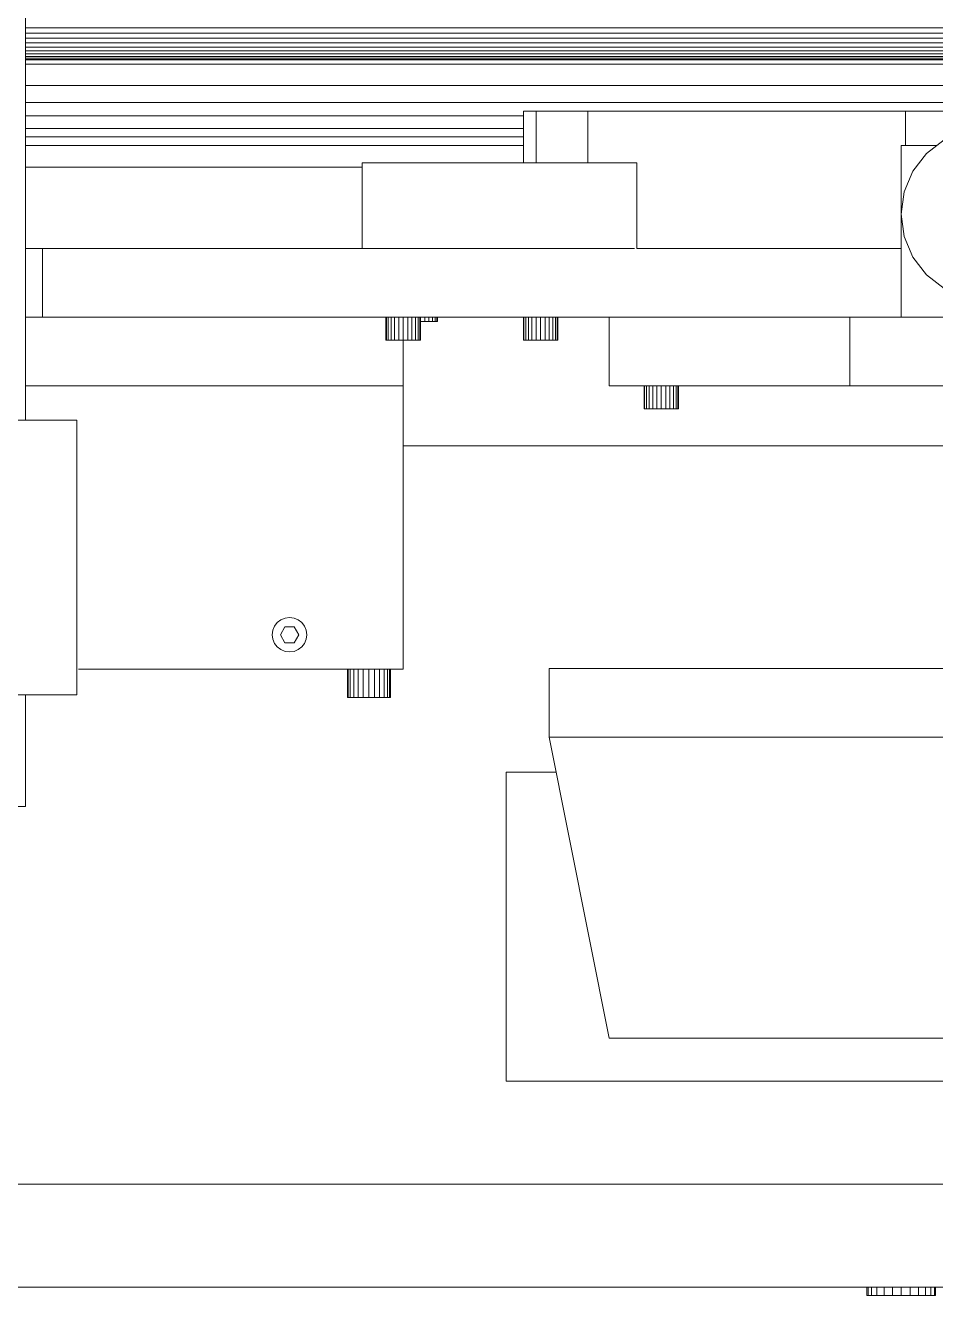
# Model space of a CAD drawing. Header units: inches. Extents: x -827 to 154, y -802 to 207.
# Drawn here: x -117.4 to -110.77, y -201.66 to -192.41 of the extents above; entities that cross this region are included whole.
import ezdxf

# ---------------------------------------------------------------- set-up
doc = ezdxf.new("R2010")
doc.units = ezdxf.units.IN
doc.header["$MEASUREMENT"] = 0
doc.layers.add('Layer0', color=7, linetype='Continuous', lineweight=9)
doc.layers.add('Shop_Sabre_RC-8_CNC_Router_skp', color=8, linetype='Continuous', lineweight=9)

# ---------------------------------------------------------------- blocks, each defined once
blk = doc.blocks.new('Shop_Sabre_RC-8_CNC_Router_skp_148-402887-Level 1')
at = {"layer": 'Layer0'}
blk.add_line((58.1875, 0), (100.4375, 0), dxfattribs=at)
blk.add_line((58.1875, 0), (100.4375, 0), dxfattribs=at)
blk = doc.blocks.new('Shop_Sabre_RC-8_CNC_Router_skp_133-402872-Level 1')
at = {"layer": 'Layer0'}
for p, q in [((0, 0.5), (0, 0)), ((0, 0), (0, 0.5)), ((1.75, 0.5), (0.7108, 0.5)), ((0.7108, 0.5), (1.75, 0.5)), ((1.75, 0.5), (1.75, 0)), ((3.5, 0.5), (1.75, 0.5)), ((1.75, 0.5), (1.75, 0)), ((1.75, 0.5), (3.5, 0.5)), ((3.5, 0), (3.5, 0.5)), ((3.5, 0), (3.5, 0.5)), ((0, 0), (1.75, 0)), ((0, 0), (1.75, 0)), ((3.5, 0), (1.75, 0)), ((3.5, 0), (1.75, 0))]:
    blk.add_line(p, q, dxfattribs=at)
blk = doc.blocks.new('Shop_Sabre_RC-8_CNC_Router_skp_55-402794-Level 1')
at = {"layer": 'Layer0'}
for p, q in [((0.253, 0), (0.253, 0.1672)), ((0.253, 0.1672), (0.253, 0)), ((0.5039, 0), (0.5039, 0.1672)), ((0.5039, 0.1672), (0.5039, 0)), ((0.2573, 0), (0.253, 0)), ((0.2573, 0), (0.253, 0)), ((0.253, 0), (0.2573, 0)), ((0.2573, 0), (0.253, 0)), ((0.4996, 0), (0.5039, 0)), ((0.4996, 0), (0.5039, 0)), ((0.5039, 0), (0.4996, 0)), ((0.4996, 0), (0.5039, 0))]:
    blk.add_line(p, q, dxfattribs=at)
blk = doc.blocks.new('Shop_Sabre_RC-8_CNC_Router_skp_55-V88-Level 1')
at = {"layer": 'Layer0'}
for p, q in [((0.253, 0), (0.253, 0.1672)), ((0.253, 0.1672), (0.253, 0)), ((0.2573, 0), (0.2573, 0.1672)), ((0.2573, 0.1672), (0.2573, 0)), ((0.2698, 0), (0.2698, 0.1672)), ((0.2698, 0.1672), (0.2698, 0)), ((0.2897, 0), (0.2897, 0.1672)), ((0.2897, 0), (0.2897, 0.1672)), ((0.3157, 0.1672), (0.3157, 0)), ((0.3157, 0), (0.3157, 0.1672)), ((0.346, 0.1672), (0.346, 0)), ((0.346, 0), (0.346, 0.1672)), ((0.3784, 0.1672), (0.3784, 0)), ((0.3784, 0), (0.3784, 0.1672)), ((0.4109, 0.1672), (0.4109, 0)), ((0.4109, 0), (0.4109, 0.1672)), ((0.4412, 0.1672), (0.4412, 0)), ((0.4412, 0), (0.4412, 0.1672)), ((0.4671, 0.1672), (0.4671, 0)), ((0.4671, 0.1672), (0.4671, 0)), ((0.4871, 0), (0.4871, 0.1672)), ((0.4871, 0), (0.4871, 0.1672)), ((0.4996, 0.1672), (0.4996, 0)), ((0.4996, 0.1672), (0.4996, 0)), ((0.5039, 0), (0.5039, 0.1672)), ((0.5039, 0.1672), (0.5039, 0)), ((0.2573, 0), (0.253, 0)), ((0.2573, 0), (0.253, 0)), ((0.253, 0), (0.2573, 0)), ((0.2573, 0), (0.253, 0)), ((0.2573, 0), (0.2698, 0)), ((0.2698, 0), (0.2573, 0)), ((0.2698, 0), (0.2897, 0)), ((0.2897, 0), (0.2698, 0)), ((0.2897, 0), (0.3157, 0)), ((0.2897, 0), (0.3157, 0)), ((0.3157, 0), (0.346, 0)), ((0.3157, 0), (0.346, 0)), ((0.346, 0), (0.3784, 0)), ((0.346, 0), (0.3784, 0)), ((0.3784, 0), (0.4109, 0)), ((0.3784, 0), (0.4109, 0)), ((0.4109, 0), (0.4412, 0)), ((0.4109, 0), (0.4412, 0)), ((0.4412, 0), (0.4671, 0)), ((0.4412, 0), (0.4671, 0)), ((0.4671, 0), (0.4871, 0)), ((0.4871, 0), (0.4671, 0)), ((0.4871, 0), (0.4996, 0)), ((0.4871, 0), (0.4996, 0)), ((0.4996, 0), (0.5039, 0)), ((0.4996, 0), (0.5039, 0)), ((0.5039, 0), (0.4996, 0)), ((0.4996, 0), (0.5039, 0))]:
    blk.add_line(p, q, dxfattribs=at)
blk = doc.blocks.new('Shop_Sabre_RC-8_CNC_Router_skp_132-402871-Level 1')
for name, p in [('Shop_Sabre_RC-8_CNC_Router_skp_133-402872-Level 1', (0, 0.1672)), ('Shop_Sabre_RC-8_CNC_Router_skp_55-402794-Level 1', (0, 0)), ('Shop_Sabre_RC-8_CNC_Router_skp_55-V88-Level 1', (0, 0)), ('Shop_Sabre_RC-8_CNC_Router_skp_55-V88-Level 1', (2.3635, 0)), ('Shop_Sabre_RC-8_CNC_Router_skp_55-402794-Level 1', (2.3635, 0))]:
    blk.add_blockref(name, p)
blk = doc.blocks.new('Shop_Sabre_RC-8_CNC_Router_skp_131-402870-Level 1')
at = {"layer": 'Layer0'}
for p, q in [((0.3125, 1.1663), (0.4632, 1.2287)), ((0.3125, 1.1663), (0.4632, 1.2287)), ((0.4632, 1.2287), (0.625, 1.25)), ((0.4632, 1.2287), (0.625, 1.25)), ((0.625, 1.25), (0.7868, 1.2287)), ((0.625, 1.25), (0.7868, 1.2287)), ((0.7868, 1.2287), (0.9375, 1.1663)), ((0.7868, 1.2287), (0.9375, 1.1663)), ((0.1831, 1.0669), (0.3125, 1.1663)), ((0.1831, 1.0669), (0.3125, 1.1663)), ((0.9375, 1.1663), (1.0669, 1.0669)), ((0.9375, 1.1663), (1.0669, 1.0669)), ((0.1831, 1.0669), (0.0837, 0.9375)), ((0.0837, 0.9375), (0.1831, 1.0669)), ((1.1663, 0.9375), (1.0669, 1.0669)), ((1.0669, 1.0669), (1.1663, 0.9375)), ((0.0837, 0.9375), (0.0213, 0.7868)), ((0.0213, 0.7868), (0.0837, 0.9375)), ((1.2287, 0.7868), (1.1663, 0.9375)), ((1.1663, 0.9375), (1.2287, 0.7868)), ((0.0213, 0.7868), (0, 0.625)), ((0.0213, 0.7868), (0, 0.625)), ((1.25, 0.625), (1.2287, 0.7868)), ((1.2287, 0.7868), (1.25, 0.625)), ((0, 0.625), (0.0213, 0.4632)), ((0.0213, 0.4632), (0, 0.625)), ((1.2287, 0.4632), (1.25, 0.625)), ((1.2287, 0.4632), (1.25, 0.625)), ((0.0213, 0.4632), (0.0837, 0.3125)), ((0.0213, 0.4632), (0.0837, 0.3125)), ((1.1663, 0.3125), (1.2287, 0.4632)), ((1.1663, 0.3125), (1.2287, 0.4632)), ((0.0837, 0.3125), (0.1831, 0.1831)), ((0.0837, 0.3125), (0.1831, 0.1831)), ((1.0669, 0.1831), (1.1663, 0.3125)), ((1.0669, 0.1831), (1.1663, 0.3125)), ((0.3125, 0.0837), (0.1831, 0.1831)), ((0.1831, 0.1831), (0.3125, 0.0837)), ((1.0669, 0.1831), (0.9375, 0.0837)), ((0.9375, 0.0837), (1.0669, 0.1831)), ((0.4632, 0.0213), (0.3125, 0.0837)), ((0.3125, 0.0837), (0.4632, 0.0213)), ((0.625, 0), (0.4632, 0.0213)), ((0.4632, 0.0213), (0.625, 0)), ((0.7868, 0.0213), (0.625, 0)), ((0.625, 0), (0.7868, 0.0213)), ((0.9375, 0.0837), (0.7868, 0.0213)), ((0.7868, 0.0213), (0.9375, 0.0837))]:
    blk.add_line(p, q, dxfattribs=at)
blk = doc.blocks.new('Shop_Sabre_RC-8_CNC_Router_skp_130-402869-Level 1')
at = {"layer": 'Layer0'}
for p, q in [((0, 1.25), (0.2587, 1.25)), ((0, 1.25), (0, 0)), ((0, 1.25), (0, 0)), ((0, 1.25), (0.2587, 1.25)), ((0.9913, 1.25), (1.25, 1.25)), ((0.9913, 1.25), (1.25, 1.25)), ((1.25, 0), (1.25, 1.25)), ((1.25, 0), (1.25, 1.25))]:
    blk.add_line(p, q, dxfattribs=at)
blk = doc.blocks.new('Shop_Sabre_RC-8_CNC_Router_skp_129-402868-Level 1')
for name, p in [('Shop_Sabre_RC-8_CNC_Router_skp_131-402870-Level 1', (0, 0.125)), ('Shop_Sabre_RC-8_CNC_Router_skp_130-402869-Level 1', (0, 0))]:
    blk.add_blockref(name, p)
blk = doc.blocks.new('Shop_Sabre_RC-8_CNC_Router_skp_128-402867-Level 1')
for name, p in [('Shop_Sabre_RC-8_CNC_Router_skp_129-402868-Level 1', (2.125, 0.6672)), ('Shop_Sabre_RC-8_CNC_Router_skp_132-402871-Level 1', (0, 0))]:
    blk.add_blockref(name, p)
blk = doc.blocks.new('Shop_Sabre_RC-8_CNC_Router_skp_125-402864-Level 1')
at = {"layer": 'Layer0'}
for p, q in [((38.0312, 0.5625), (38.0312, 0.625)), ((38.0312, 0.625), (38.8438, 0.625)), ((38.8438, 0.625), (38.0312, 0.625)), ((40.8438, 0.625), (59.7049, 0.625)), ((59.7049, 0.625), (40.8438, 0.625))]:
    blk.add_line(p, q, dxfattribs=at)
blk = doc.blocks.new('Shop_Sabre_RC-8_CNC_Router_skp_117-402856-Level 1')
at = {"layer": 'Layer0'}
for p, q in [((0, 0.625), (0, 0)), ((0, 0.625), (0, 0)), ((2, 0), (2, 0.625)), ((2, 0), (2, 0.625)), ((2, 0), (0, 0)), ((2, 0), (0, 0))]:
    blk.add_line(p, q, dxfattribs=at)
blk = doc.blocks.new('Shop_Sabre_RC-8_CNC_Router_skp_115-402854-Level 1')
at = {"layer": 'Layer0'}
for p, q in [((2.7812, 0.375), (2.7812, 0)), ((2.7812, 0), (2.7812, 0.375)), ((2.7812, 0.375), (2.7812, 0)), ((3.1562, 0.375), (3.1562, 0)), ((3.1562, 0), (3.1562, 0.375)), ((3.1562, 0.375), (3.1562, 0)), ((3.25, 0), (3.25, 0.375)), ((3.25, 0), (3.25, 0.375)), ((0.4687, 0.25), (0.4687, 0)), ((0.4687, 0), (0.4687, 0.25)), ((0.4687, 0), (0.4687, 0.25)), ((0, 0), (0, 0.1415)), ((0, 0.1415), (0, 0)), ((0.0937, 0), (0.0937, 0.1699)), ((0.0937, 0), (0.0937, 0.1699)), ((0.0937, 0.1699), (0.0937, 0)), ((0.0937, 0), (0, 0)), ((0.0937, 0), (0, 0)), ((0.4687, 0), (0.0937, 0)), ((0.4687, 0), (0.0937, 0)), ((2.7812, 0), (0.4687, 0)), ((2.7812, 0), (0.4687, 0)), ((3.1562, 0), (2.7812, 0)), ((3.1562, 0), (2.7812, 0)), ((3.25, 0), (3.1562, 0)), ((3.25, 0), (3.1562, 0))]:
    blk.add_line(p, q, dxfattribs=at)
blk = doc.blocks.new('Shop_Sabre_RC-8_CNC_Router_skp_111-402850-Level 1')
at = {"layer": 'Layer0'}
for p, q in [((57.4511, 0), (55, 0)), ((55, 0), (57.4511, 0))]:
    blk.add_line(p, q, dxfattribs=at)
blk = doc.blocks.new('Shop_Sabre_RC-8_CNC_Router_skp_108-402847-Level 1')
at = {"layer": 'Layer0'}
for p, q in [((49.25, 0.625), (52.875, 0.625)), ((52.875, 0.625), (49.25, 0.625)), ((49.25, 0.5625), (52.875, 0.5625)), ((49.25, 0.5625), (52.875, 0.5625)), ((52.875, 0.5), (49.25, 0.5)), ((49.25, 0.5), (52.875, 0.5)), ((49.25, 0.4091), (52.875, 0.4091)), ((49.25, 0.4091), (52.875, 0.4091)), ((52.875, 0.3125), (4.375, 0.3125)), ((52.875, 0.3125), (4.375, 0.3125)), ((4.375, 0.1875), (52.875, 0.1875)), ((4.375, 0.1875), (52.875, 0.1875)), ((52.875, 0.0312), (4.375, 0.0312)), ((4.375, 0.0312), (52.875, 0.0312))]:
    blk.add_line(p, q, dxfattribs=at)
blk = doc.blocks.new('Shop_Sabre_RC-8_CNC_Router_skp_71-402810-Level 1')
at = {"layer": 'Layer0'}
for p, q in [((0, 2), (2, 2)), ((0, 2), (0, 0)), ((0, 2), (2, 2)), ((0, 2), (0, 0)), ((2, 0), (2, 2)), ((2, 0), (2, 2)), ((2, 0), (0, 0)), ((2, 0), (0, 0))]:
    blk.add_line(p, q, dxfattribs=at)
blk = doc.blocks.new('Shop_Sabre_RC-8_CNC_Router_skp_61-V125-Level 1')
at = {"layer": 'Layer0'}
for p, q in [((0, 0.2081), (0, 2.2706)), ((2.75, 2.2706), (0, 2.2706)), ((2.75, 2.2706), (0, 2.2706)), ((0, 0.2081), (0, 2.2706)), ((0, 0.2081), (2.3624, 0.2081)), ((0, 0.2081), (2.3624, 0.2081))]:
    blk.add_line(p, q, dxfattribs=at)
blk = doc.blocks.new('Shop_Sabre_RC-8_CNC_Router_skp_60-402799-Level 1')
at = {"layer": 'Layer0'}
blk.add_line((0, 2.2706), (0, 2.6034), dxfattribs=at)
blk.add_line((0, 2.2706), (0, 2.6034), dxfattribs=at)
blk = doc.blocks.new('Shop_Sabre_RC-8_CNC_Router_skp_68-402807-Level 1')
for name in ['Shop_Sabre_RC-8_CNC_Router_skp_60-402799-Level 1', 'Shop_Sabre_RC-8_CNC_Router_skp_61-V125-Level 1']:
    blk.add_blockref(name, (0, 0))
blk = doc.blocks.new('Shop_Sabre_RC-8_CNC_Router_skp_54-V126-Level 1')
at = {"layer": 'Layer0'}
for p, q in [((0, 0.2081), (0, 0)), ((0, 0.2081), (0, 0)), ((0.3123, 0), (0.3123, 0.2081)), ((0.3123, 0.2081), (0.3123, 0)), ((0.0053, 0), (0, 0)), ((0.0053, 0), (0, 0)), ((0.0053, 0), (0, 0)), ((0.0053, 0), (0, 0)), ((0.307, 0), (0.3123, 0)), ((0.307, 0), (0.3123, 0)), ((0.3123, 0), (0.307, 0)), ((0.307, 0), (0.3123, 0))]:
    blk.add_line(p, q, dxfattribs=at)
blk = doc.blocks.new('Shop_Sabre_RC-8_CNC_Router_skp_55-V128-Level 1')
at = {"layer": 'Layer0'}
for p, q in [((-0.166, 0.166), (-0.117, 0.203)), ((-0.166, 0.166), (-0.117, 0.203)), ((-0.117, 0.203), (-0.166, 0.166)), ((-0.166, 0.166), (-0.117, 0.203)), ((-0.117, 0.203), (-0.061, 0.227)), ((-0.117, 0.203), (-0.061, 0.227)), ((-0.061, 0.227), (-0.117, 0.203)), ((-0.117, 0.203), (-0.061, 0.227)), ((-0.061, 0.227), (0, 0.234)), ((0, 0.234), (-0.061, 0.227)), ((0, 0.234), (0.061, 0.227)), ((0.061, 0.227), (0, 0.234)), ((0.061, 0.227), (0.117, 0.203)), ((0.061, 0.227), (0.117, 0.203)), ((0.061, 0.227), (0.117, 0.203)), ((0.117, 0.203), (0.061, 0.227)), ((0.117, 0.203), (0.166, 0.166)), ((0.117, 0.203), (0.166, 0.166)), ((0.166, 0.166), (0.117, 0.203)), ((0.117, 0.203), (0.166, 0.166)), ((-0.227, 0.061), (-0.235, 0)), ((-0.227, 0.061), (-0.235, 0)), ((-0.227, 0.061), (-0.235, 0)), ((-0.235, 0), (-0.227, 0.061)), ((-0.227, -0.061), (-0.235, 0)), ((-0.227, -0.061), (-0.235, 0)), ((-0.235, 0), (-0.227, -0.061)), ((-0.227, -0.061), (-0.235, 0)), ((-0.227, 0.061), (-0.203, 0.117)), ((-0.227, 0.061), (-0.203, 0.117)), ((-0.203, 0.117), (-0.166, 0.166)), ((-0.203, 0.117), (-0.166, 0.166)), ((-0.125, 0), (-0.063, 0.108)), ((-0.063, 0.108), (-0.125, 0)), ((-0.125, 0), (-0.063, -0.108)), ((-0.063, -0.108), (-0.125, 0)), ((-0.063, 0.108), (0.062, 0.108)), ((-0.063, 0.108), (0.062, 0.108)), ((0.062, 0.108), (0.125, 0)), ((0.125, 0), (0.062, 0.108)), ((0.125, 0), (0.062, -0.108)), ((0.062, -0.108), (0.125, 0)), ((0.166, 0.166), (0.203, 0.117)), ((0.166, 0.166), (0.203, 0.117)), ((0.203, 0.117), (0.227, 0.061)), ((0.227, 0.061), (0.203, 0.117)), ((0.227, 0.061), (0.234, 0)), ((0.227, 0.061), (0.234, 0)), ((0.227, 0.061), (0.234, 0)), ((0.234, 0), (0.227, 0.061)), ((0.227, -0.061), (0.234, 0)), ((0.227, -0.061), (0.234, 0)), ((0.234, 0), (0.227, -0.061)), ((0.227, -0.061), (0.234, 0)), ((-0.227, -0.061), (-0.203, -0.117)), ((-0.203, -0.117), (-0.227, -0.061)), ((-0.203, -0.117), (-0.166, -0.166)), ((-0.166, -0.166), (-0.203, -0.117)), ((-0.166, -0.166), (-0.117, -0.203)), ((-0.166, -0.166), (-0.117, -0.203)), ((-0.166, -0.166), (-0.117, -0.203)), ((-0.117, -0.203), (-0.166, -0.166)), ((-0.063, -0.108), (0.062, -0.108)), ((0.062, -0.108), (-0.063, -0.108)), ((0.117, -0.203), (0.166, -0.166)), ((0.117, -0.203), (0.166, -0.166)), ((0.117, -0.203), (0.166, -0.166)), ((0.166, -0.166), (0.117, -0.203)), ((0.166, -0.166), (0.203, -0.117)), ((0.203, -0.117), (0.166, -0.166)), ((0.203, -0.117), (0.227, -0.061)), ((0.203, -0.117), (0.227, -0.061)), ((-0.117, -0.203), (-0.061, -0.227)), ((-0.117, -0.203), (-0.061, -0.227)), ((-0.117, -0.203), (-0.061, -0.227)), ((-0.061, -0.227), (-0.117, -0.203)), ((-0.061, -0.227), (0, -0.235)), ((-0.061, -0.227), (0, -0.235)), ((0, -0.235), (0.061, -0.227)), ((0, -0.235), (0.061, -0.227)), ((0.061, -0.227), (0.117, -0.203)), ((0.061, -0.227), (0.117, -0.203)), ((0.061, -0.227), (0.117, -0.203)), ((0.117, -0.203), (0.061, -0.227))]:
    blk.add_line(p, q, dxfattribs=at)
blk = doc.blocks.new('Shop_Sabre_RC-8_CNC_Router_skp_54-V127-Level 1')
at = {"layer": 'Layer0'}
for p, q in [((11, 0.2081), (11, 0)), ((11, 0.2081), (11, 0)), ((11.0053, 0), (11.0053, 0.2081)), ((11.0053, 0.2081), (11.0053, 0)), ((11.0209, 0), (11.0209, 0.2081)), ((11.0209, 0.2081), (11.0209, 0)), ((11.0457, 0), (11.0457, 0.2081)), ((11.0457, 0), (11.0457, 0.2081)), ((11.0781, 0.2081), (11.0781, 0)), ((11.0781, 0), (11.0781, 0.2081)), ((11.1157, 0.2081), (11.1157, 0)), ((11.1157, 0.2081), (11.1157, 0)), ((11.1562, 0), (11.1562, 0.2081)), ((11.1562, 0), (11.1562, 0.2081)), ((11.1966, 0.2081), (11.1966, 0)), ((11.1966, 0), (11.1966, 0.2081)), ((11.2342, 0.2081), (11.2342, 0)), ((11.2342, 0.2081), (11.2342, 0)), ((11.2666, 0), (11.2666, 0.2081)), ((11.2666, 0.2081), (11.2666, 0)), ((11.2914, 0), (11.2914, 0.2081)), ((11.2914, 0.2081), (11.2914, 0)), ((11.307, 0.2081), (11.307, 0)), ((11.307, 0), (11.307, 0.2081)), ((11.3123, 0), (11.3123, 0.2081)), ((11.3123, 0.2081), (11.3123, 0)), ((11.0053, 0), (11, 0)), ((11.0053, 0), (11, 0)), ((11.0053, 0), (11, 0)), ((11.0053, 0), (11, 0)), ((11.0053, 0), (11.0209, 0)), ((11.0209, 0), (11.0053, 0)), ((11.0209, 0), (11.0457, 0)), ((11.0457, 0), (11.0209, 0)), ((11.0457, 0), (11.0781, 0)), ((11.0457, 0), (11.0781, 0)), ((11.0781, 0), (11.1157, 0)), ((11.0781, 0), (11.1157, 0)), ((11.1157, 0), (11.1562, 0)), ((11.1562, 0), (11.1157, 0)), ((11.1562, 0), (11.1966, 0)), ((11.1562, 0), (11.1966, 0)), ((11.1966, 0), (11.2342, 0)), ((11.1966, 0), (11.2342, 0)), ((11.2342, 0), (11.2666, 0)), ((11.2666, 0), (11.2342, 0)), ((11.2666, 0), (11.2914, 0)), ((11.2914, 0), (11.2666, 0)), ((11.2914, 0), (11.307, 0)), ((11.307, 0), (11.2914, 0)), ((11.307, 0), (11.3123, 0)), ((11.307, 0), (11.3123, 0)), ((11.3123, 0), (11.307, 0)), ((11.307, 0), (11.3123, 0))]:
    blk.add_line(p, q, dxfattribs=at)
blk = doc.blocks.new('Shop_Sabre_RC-8_CNC_Router_skp_53-V129-Level 1')
at = {"extrusion": (0, 0, -1), "xscale": 0.535, "yscale": 0.535, "zscale": 0.535, "rotation": 180}
blk.add_blockref('Shop_Sabre_RC-8_CNC_Router_skp_55-V128-Level 1', (-0.7338, 0.4581), dxfattribs=at)
for name, p in [('Shop_Sabre_RC-8_CNC_Router_skp_54-V126-Level 1', (0, 0)), ('Shop_Sabre_RC-8_CNC_Router_skp_54-V127-Level 1', (-11, 0))]:
    blk.add_blockref(name, p)
blk = doc.blocks.new('Shop_Sabre_RC-8_CNC_Router_skp_67-402806-Level 1')
for name, p in [('Shop_Sabre_RC-8_CNC_Router_skp_68-402807-Level 1', (0, 0)), ('Shop_Sabre_RC-8_CNC_Router_skp_53-V129-Level 1', (0.0938, 0))]:
    blk.add_blockref(name, p)
blk = doc.blocks.new('Shop_Sabre_RC-8_CNC_Router_skp_66-402805-Level 1')
blk.add_blockref('Shop_Sabre_RC-8_CNC_Router_skp_67-402806-Level 1', (0, 3.5732))
blk = doc.blocks.new('Shop_Sabre_RC-8_CNC_Router_skp_42-402781-Level 1')
at = {"layer": 'Layer0'}
for p, q in [((2.1559, 0.0828), (2.1559, 0.25)), ((2.1559, 0.25), (2.1559, 0.0828)), ((2.1602, 0.0828), (2.1602, 0.25)), ((2.1602, 0.25), (2.1602, 0.0828)), ((2.1727, 0.0828), (2.1727, 0.25)), ((2.1727, 0.25), (2.1727, 0.0828)), ((2.1927, 0.0828), (2.1927, 0.25)), ((2.1927, 0.0828), (2.1927, 0.25)), ((2.2187, 0.25), (2.2187, 0.0828)), ((2.2187, 0.0828), (2.2187, 0.25)), ((2.2489, 0.25), (2.2489, 0.0828)), ((2.2489, 0.0828), (2.2489, 0.25)), ((2.2814, 0.25), (2.2814, 0.0828)), ((2.2814, 0.0828), (2.2814, 0.25)), ((2.3139, 0.25), (2.3139, 0.0828)), ((2.3139, 0.0828), (2.3139, 0.25)), ((2.3441, 0.25), (2.3441, 0.0828)), ((2.3441, 0.0828), (2.3441, 0.25)), ((2.3701, 0.25), (2.3701, 0.0828)), ((2.3701, 0.25), (2.3701, 0.0828)), ((2.39, 0.0828), (2.39, 0.25)), ((2.39, 0.0828), (2.39, 0.25)), ((2.4026, 0.25), (2.4026, 0.0828)), ((2.4026, 0.25), (2.4026, 0.0828)), ((2.4068, 0.0828), (2.4068, 0.25)), ((2.4068, 0.25), (2.4068, 0.0828)), ((2.1602, 0.0828), (2.1559, 0.0828)), ((2.1602, 0.0828), (2.1559, 0.0828)), ((2.1559, 0.0828), (2.1602, 0.0828)), ((2.1602, 0.0828), (2.1559, 0.0828)), ((2.1602, 0.0828), (2.1727, 0.0828)), ((2.1727, 0.0828), (2.1602, 0.0828)), ((2.1727, 0.0828), (2.1927, 0.0828)), ((2.1927, 0.0828), (2.1727, 0.0828)), ((2.1927, 0.0828), (2.2187, 0.0828)), ((2.1927, 0.0828), (2.2187, 0.0828)), ((2.2187, 0.0828), (2.2489, 0.0828)), ((2.2187, 0.0828), (2.2489, 0.0828)), ((2.2489, 0.0828), (2.2814, 0.0828)), ((2.2489, 0.0828), (2.2814, 0.0828)), ((2.2814, 0.0828), (2.3139, 0.0828)), ((2.2814, 0.0828), (2.3139, 0.0828)), ((2.3139, 0.0828), (2.3441, 0.0828)), ((2.3139, 0.0828), (2.3441, 0.0828)), ((2.3441, 0.0828), (2.3701, 0.0828)), ((2.3441, 0.0828), (2.3701, 0.0828)), ((2.3701, 0.0828), (2.39, 0.0828)), ((2.39, 0.0828), (2.3701, 0.0828)), ((2.39, 0.0828), (2.4026, 0.0828)), ((2.39, 0.0828), (2.4026, 0.0828)), ((2.4026, 0.0828), (2.4068, 0.0828)), ((2.4026, 0.0828), (2.4068, 0.0828)), ((2.4068, 0.0828), (2.4026, 0.0828)), ((2.4026, 0.0828), (2.4068, 0.0828))]:
    blk.add_line(p, q, dxfattribs=at)
blk = doc.blocks.new('Shop_Sabre_RC-8_CNC_Router_skp_65-402804-Level 1')
for p in [(0, 0), (1, 0)]:
    blk.add_blockref('Shop_Sabre_RC-8_CNC_Router_skp_42-402781-Level 1', p)
blk = doc.blocks.new('Shop_Sabre_RC-8_CNC_Router_skp_34-402773-Level 1')
at = {"layer": 'Layer0'}
for p, q in [((0, 0), (0, 0.0312)), ((0, 0.0312), (0, 0)), ((0, 0), (0.0043, 0)), ((0.0043, 0), (0, 0)), ((0, 0), (0.0043, 0)), ((0.0043, 0), (0, 0)), ((0.0043, 0), (0.0043, 0.0312)), ((0.0043, 0.0312), (0.0043, 0)), ((0.0043, 0), (0.0043, 0.0312)), ((0.0043, 0.0312), (0.0043, 0)), ((0.0043, 0), (0.0167, 0)), ((0.0167, 0), (0.0043, 0)), ((0.0043, 0), (0.0167, 0)), ((0.0167, 0), (0.0043, 0)), ((0.0167, 0), (0.0167, 0.0312)), ((0.0167, 0.0312), (0.0167, 0)), ((0.0167, 0), (0.0167, 0.0312)), ((0.0167, 0.0312), (0.0167, 0)), ((0.0167, 0), (0.0366, 0)), ((0.0366, 0), (0.0167, 0)), ((0.0167, 0), (0.0366, 0)), ((0.0366, 0), (0.0167, 0)), ((0.0366, 0.0312), (0.0366, 0)), ((0.0366, 0.0312), (0.0366, 0)), ((0.0366, 0), (0.0366, 0.0312)), ((0.0366, 0), (0.0366, 0.0312)), ((0.0625, 0), (0.0366, 0)), ((0.0366, 0), (0.0625, 0)), ((0.0366, 0), (0.0625, 0)), ((0.0625, 0), (0.0366, 0)), ((0.0625, 0.0312), (0.0625, 0)), ((0.0625, 0), (0.0625, 0.0312)), ((0.0625, 0.0312), (0.0625, 0)), ((0.0625, 0), (0.0625, 0.0312)), ((0.0926, 0), (0.0625, 0)), ((0.0625, 0), (0.0926, 0)), ((0.0625, 0), (0.0926, 0)), ((0.0926, 0), (0.0625, 0)), ((0.0926, 0.0312), (0.0926, 0)), ((0.0926, 0), (0.0926, 0.0312)), ((0.0926, 0.0312), (0.0926, 0)), ((0.0926, 0), (0.0926, 0.0312)), ((0.125, 0), (0.0926, 0)), ((0.0926, 0), (0.125, 0)), ((0.0926, 0), (0.125, 0)), ((0.0926, 0), (0.125, 0)), ((0.125, 0), (0.125, 0.0312)), ((0.125, 0), (0.125, 0.0312)), ((0.125, 0.0312), (0.125, 0)), ((0.125, 0.0312), (0.125, 0))]:
    blk.add_line(p, q, dxfattribs=at)
blk = doc.blocks.new('Shop_Sabre_RC-8_CNC_Router_skp_64-402803-Level 1')
at = {"layer": 'Layer0'}
for p, q in [((0.5, 0.7082), (2.4239, 0.7082)), ((2.4239, 0.7082), (0.5, 0.7082)), ((2.4404, 0.7082), (6.75, 0.7082)), ((6.75, 0.7082), (2.4404, 0.7082)), ((6.75, 0.7082), (6.75, 0.2082)), ((6.75, 0.7082), (6.875, 0.7082)), ((6.75, 0.7082), (6.875, 0.7082)), ((6.75, 0.7082), (6.75, 0.2082)), ((1.9142, 0.2082), (6.75, 0.2082)), ((1.9142, 0.2082), (6.75, 0.2082)), ((6.875, 0.2082), (6.75, 0.2082)), ((6.875, 0.2082), (6.75, 0.2082))]:
    blk.add_line(p, q, dxfattribs=at)
blk = doc.blocks.new('Shop_Sabre_RC-8_CNC_Router_skp_27-402766-Level 1')
at = {"extrusion": (0, 0, -1), "zscale": -1, "rotation": 180}
for name, p in [('Shop_Sabre_RC-8_CNC_Router_skp_66-402805-Level 1', (-4.125, 76.4375)), ('Shop_Sabre_RC-8_CNC_Router_skp_65-402804-Level 1', (-0.8436, 70.3438)), ('Shop_Sabre_RC-8_CNC_Router_skp_34-402773-Level 1', (-3.875, 70.125)), ('Shop_Sabre_RC-8_CNC_Router_skp_64-402803-Level 1', (0, 70.3019))]:
    blk.add_blockref(name, p, dxfattribs=at)
blk = doc.blocks.new('Shop_Sabre_RC-8_CNC_Router_skp_26-402765-Level 1')
at = {"layer": 'Layer0'}
for p, q in [((20.375, 0.8125), (0, 0.8125)), ((20.375, 0.8125), (0, 0.8125)), ((0, 0.0625), (20.375, 0.0625)), ((0, 0.0625), (20.375, 0.0625))]:
    blk.add_line(p, q, dxfattribs=at)
blk = doc.blocks.new('Shop_Sabre_RC-8_CNC_Router_skp_24-402763-Level 1')
at = {"layer": 'Layer0'}
for p, q in [((9.9375, 0), (9.9375, 0.0625)), ((9.9375, 0.0625), (9.9375, 0)), ((9.946, 0), (9.9375, 0)), ((9.946, 0), (9.9375, 0)), ((9.9375, 0), (9.946, 0)), ((9.946, 0), (9.9375, 0)), ((9.946, 0), (9.946, 0.0625)), ((9.946, 0.0625), (9.946, 0)), ((9.946, 0.0625), (9.946, 0)), ((9.946, 0), (9.946, 0.0625)), ((9.946, 0), (9.971, 0)), ((9.946, 0), (9.971, 0)), ((9.946, 0), (9.971, 0)), ((9.971, 0), (9.946, 0)), ((9.971, 0), (9.971, 0.0625)), ((9.971, 0.0625), (9.971, 0)), ((9.971, 0), (10.0107, 0)), ((10.0107, 0), (9.971, 0)), ((10.0107, 0), (10.0107, 0.0625)), ((10.0107, 0), (10.0107, 0.0625)), ((10.0107, 0), (10.0625, 0)), ((10.0107, 0), (10.0625, 0)), ((10.0625, 0), (10.0625, 0.0625)), ((10.0625, 0.0625), (10.0625, 0)), ((10.0625, 0), (10.1228, 0)), ((10.0625, 0), (10.1228, 0)), ((10.1228, 0.0625), (10.1228, 0)), ((10.1228, 0), (10.1228, 0.0625)), ((10.1228, 0), (10.1875, 0)), ((10.1228, 0), (10.1875, 0)), ((10.1875, 0.0625), (10.1875, 0)), ((10.1875, 0), (10.1875, 0.0625)), ((10.1875, 0), (10.2522, 0)), ((10.1875, 0), (10.2522, 0)), ((10.2522, 0.0625), (10.2522, 0)), ((10.2522, 0), (10.2522, 0.0625)), ((10.2522, 0), (10.3125, 0)), ((10.2522, 0), (10.3125, 0)), ((10.3125, 0), (10.3125, 0.0625)), ((10.3125, 0.0625), (10.3125, 0)), ((10.3125, 0), (10.3643, 0)), ((10.3125, 0), (10.3643, 0)), ((10.3643, 0.0625), (10.3643, 0)), ((10.3643, 0.0625), (10.3643, 0)), ((10.3643, 0), (10.404, 0)), ((10.404, 0), (10.3643, 0)), ((10.404, 0.0625), (10.404, 0)), ((10.404, 0), (10.404, 0.0625)), ((10.404, 0), (10.429, 0)), ((10.404, 0), (10.429, 0)), ((10.429, 0), (10.404, 0)), ((10.404, 0), (10.429, 0)), ((10.429, 0), (10.429, 0.0625)), ((10.429, 0), (10.429, 0.0625)), ((10.429, 0.0625), (10.429, 0)), ((10.429, 0.0625), (10.429, 0)), ((10.429, 0), (10.4375, 0)), ((10.429, 0), (10.4375, 0)), ((10.429, 0), (10.4375, 0)), ((10.4375, 0), (10.429, 0)), ((10.4375, 0.0625), (10.4375, 0)), ((10.4375, 0), (10.4375, 0.0625))]:
    blk.add_line(p, q, dxfattribs=at)
blk = doc.blocks.new('Shop_Sabre_RC-8_CNC_Router_skp_23-402762-Level 1')
for name in ['Shop_Sabre_RC-8_CNC_Router_skp_26-402765-Level 1', 'Shop_Sabre_RC-8_CNC_Router_skp_24-402763-Level 1']:
    blk.add_blockref(name, (0, 0))
blk = doc.blocks.new('Shop_Sabre_RC-8_CNC_Router_skp_22-402761-Level 1')
at = {"layer": 'Layer0'}
for p, q in [((0, 2.6917), (5.125, 2.6917)), ((0, 2.6917), (0, 2.1917)), ((0, 2.6917), (0, 2.1917)), ((0, 2.6917), (5.125, 2.6917)), ((5.125, 2.1917), (5.125, 2.6917)), ((5.125, 2.1917), (5.125, 2.6917)), ((5.125, 2.1917), (0, 2.1917)), ((0.4375, 0), (0, 2.1917)), ((0, 2.1917), (0.4375, 0)), ((5.125, 2.1917), (0, 2.1917)), ((5.125, 2.1917), (4.6875, 0)), ((4.6875, 0), (5.125, 2.1917)), ((4.6875, 0), (0.4375, 0)), ((0.4375, 0), (4.6875, 0))]:
    blk.add_line(p, q, dxfattribs=at)
blk = doc.blocks.new('Shop_Sabre_RC-8_CNC_Router_skp_21-402760-Level 1')
at = {"layer": 'Layer0'}
for p, q in [((0, 2.25), (0, 0)), ((0, 2.25), (0.3632, 2.25)), ((0, 2.25), (0, 0)), ((0, 2.25), (0.3632, 2.25)), ((5.3868, 2.25), (5.75, 2.25)), ((5.3868, 2.25), (5.75, 2.25)), ((5.75, 0), (5.75, 2.25)), ((5.75, 0), (5.75, 2.25)), ((5.75, 0), (0, 0)), ((5.75, 0), (0, 0))]:
    blk.add_line(p, q, dxfattribs=at)
blk = doc.blocks.new('Shop_Sabre_RC-8_CNC_Router_skp_20-402759-Level 1')
for name, p in [('Shop_Sabre_RC-8_CNC_Router_skp_22-402761-Level 1', (0.3125, 0.3125)), ('Shop_Sabre_RC-8_CNC_Router_skp_21-402760-Level 1', (0, 0))]:
    blk.add_blockref(name, p)
blk = doc.blocks.new('Shop_Sabre_RC-8_CNC_Router_skp_19-402758-Level 1')
for name, p in [('Shop_Sabre_RC-8_CNC_Router_skp_23-402762-Level 1', (0, 0)), ('Shop_Sabre_RC-8_CNC_Router_skp_20-402759-Level 1', (7.3125, 1.5625))]:
    blk.add_blockref(name, p)
blk = doc.blocks.new('Shop_Sabre_RC-8_CNC_Router_skp_16-402755-Level 1')
at = {"layer": 'Layer0'}
for p, q in [((53, 60), (1, 60)), ((53, 60), (1, 60)), ((1, 59.9973), (53, 59.9973)), ((1, 59.9973), (53, 59.9973)), ((53, 59.9894), (1, 59.9894)), ((53, 59.9894), (1, 59.9894)), ((1, 59.9762), (53, 59.9762)), ((1, 59.9762), (53, 59.9762)), ((53, 59.9581), (1, 59.9581)), ((53, 59.9581), (1, 59.9581)), ((1, 59.9354), (53, 59.9354)), ((53, 59.9354), (1, 59.9354)), ((1, 59.9085), (53, 59.9085)), ((53, 59.9085), (1, 59.9085)), ((1, 59.8777), (53, 59.8777)), ((53, 59.8777), (1, 59.8777)), ((53, 59.8438), (1, 59.8438)), ((1, 59.8438), (53, 59.8438)), ((53, 59.8071), (1, 59.8071)), ((1, 59.8071), (53, 59.8071)), ((53, 59.7684), (1, 59.7684)), ((1, 59.7684), (53, 59.7684))]:
    blk.add_line(p, q, dxfattribs=at)
blk = doc.blocks.new('Shop_Sabre_RC-8_CNC_Router_skp_13-402752-Level 1')
blk.add_blockref('Shop_Sabre_RC-8_CNC_Router_skp_16-402755-Level 1', (0, 0))
blk = doc.blocks.new('Shop_Sabre_RC-8_CNC_Router_skp_1-402740-Level 1')
at = {"rotation": 180}
for name, p in [('Shop_Sabre_RC-8_CNC_Router_skp_19-402758-Level 1', (56.8125, 69)), ('Shop_Sabre_RC-8_CNC_Router_skp_148-402887-Level 1', (108.4375, 62.8125)), ('Shop_Sabre_RC-8_CNC_Router_skp_128-402867-Level 1', (48.75, 62.5422))]:
    blk.add_blockref(name, p, dxfattribs=at)
for name, p in [('Shop_Sabre_RC-8_CNC_Router_skp_27-402766-Level 1', (46.125, -8.2188)), ('Shop_Sabre_RC-8_CNC_Router_skp_71-402810-Level 1', (52.625, 62.625)), ('Shop_Sabre_RC-8_CNC_Router_skp_117-402856-Level 1', (48.5489, 60.75)), ('Shop_Sabre_RC-8_CNC_Router_skp_115-402854-Level 1', (46.125, 60.375)), ('Shop_Sabre_RC-8_CNC_Router_skp_108-402847-Level 1', (0.125, 60)), ('Shop_Sabre_RC-8_CNC_Router_skp_13-402752-Level 1', (0, 0))]:
    blk.add_blockref(name, p)
at = {"extrusion": (0, 0, -1), "zscale": -1, "rotation": 269.9999999999999}
blk.add_blockref('Shop_Sabre_RC-8_CNC_Router_skp_125-402864-Level 1', (-53.625, 103.4688), dxfattribs=at)
at = {"zscale": -1, "rotation": 180}
blk.add_blockref('Shop_Sabre_RC-8_CNC_Router_skp_111-402850-Level 1', (108, 60.7812), dxfattribs=at)
blk = doc.blocks.new('Shop_Sabre_RC-8_CNC_Router_skp-402726-Level 1')
blk.add_blockref('Shop_Sabre_RC-8_CNC_Router_skp_1-402740-Level 1', (0, 0))

msp = doc.modelspace()

# ---------------------------------------------------------------- block references
at = {"layer": 'Shop_Sabre_RC-8_CNC_Router_skp', "color": 7, "rotation": 180}
msp.add_blockref('Shop_Sabre_RC-8_CNC_Router_skp-402726-Level 1', (-64.395614, -132.663924), dxfattribs=at)

doc.saveas('drawing.dxf')
